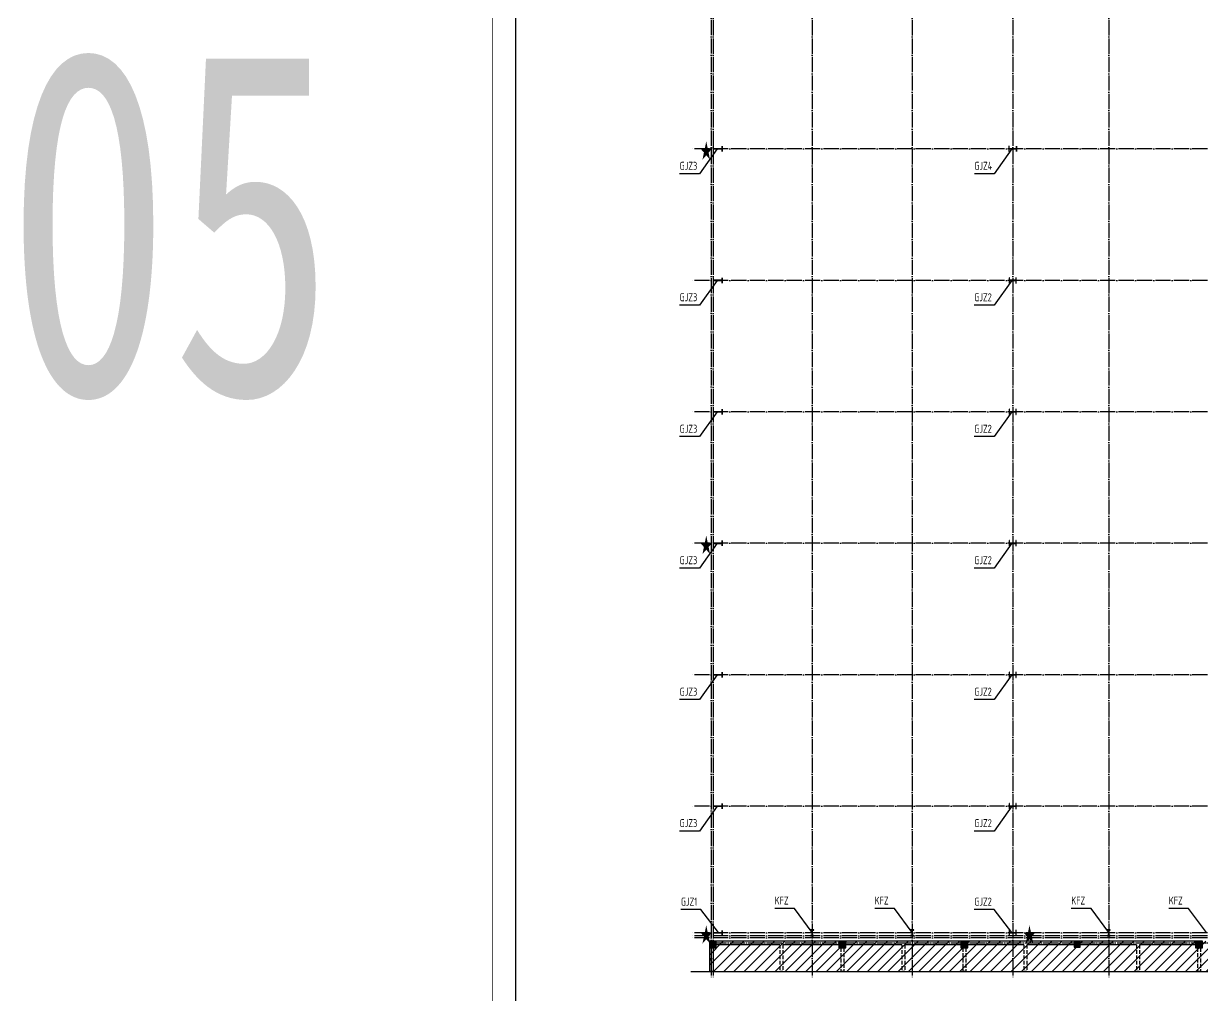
# Model space of a CAD drawing. Extents: x 447413 to 2975780, y -1432727 to 1301644.
# Drawn here: x 2222962 to 2300311, y 95213 to 159007 of the extents above; entities that cross this region are included whole.
import ezdxf
from ezdxf.enums import TextEntityAlignment as Align

# ---------------------------------------------------------------- set-up
doc = ezdxf.new("R2010")
doc.units = 0
doc.header["$LTSCALE"] = 1000
doc.header["$MEASUREMENT"] = 0
doc.linetypes.add('DASH', pattern=[0.35, 0.25, -0.1])
doc.linetypes.add('DOTE', pattern=[2.42, 2, -0.2, 0.02, -0.2])
for name, color, linetype in [('3T_WOOD', 21, 'Continuous'), ('COLUMN', 9, 'Continuous'), ('DIM_SYMB', 3, 'Continuous'), ('DOTE', 1, 'Continuous'), ('PUB_HATCH', 8, 'Continuous'), ('图框', 253, 'Continuous'), ('图纸编号', 6, 'Continuous'), ('文字', 3, 'Continuous'), ('柱子', 3, 'Continuous'), ('沉降点', 1, 'Continuous')]:
    doc.layers.add(name, color=color, linetype=linetype)
doc.layers.add('WALL', color=140, linetype='Continuous', lineweight=25)
doc.styles.add('宋体', font='', dxfattribs={"height": 35})
doc.styles.add('标注', font='tssdeng.shx', dxfattribs={"width": 0.8, "bigfont": 'tssdchn.shx'})
doc.styles.add('样式 1', font='Tssdeng.shx', dxfattribs={"width": 0.7, "bigfont": 'hztxt.shx'})
doc.styles.get('宋体').set_extended_font_data('SimSun')

# ---------------------------------------------------------------- blocks, each defined once
blk = doc.blocks.new('A$C6B0021A6')
at = {"layer": '图框', "color": 2, "const_width": 40, "elevation": -84000}
blk.add_lwpolyline([(20, 84120), (118920, 84120), (118920, 20), (20, 20)], close=True, dxfattribs=at)
at = {"layer": '图框', "color": 153, "const_width": 58, "elevation": -84000}
blk.add_lwpolyline([(111420, 1020), (2520, 1020), (2520, 83120), (111420, 83120)], close=True, dxfattribs=at)
blk = doc.blocks.new('_FZH')
blk.add_lwpolyline([(-0.5, -0.5), (0.5, -0.5), (0.5, 0.5), (-0.5, 0.5)], close=True)
at = {"layer": 'PUB_HATCH'}
blk.add_solid([(-0.5, -0.5), (0.5, -0.5), (-0.5, 0.5), (0.5, 0.5)], dxfattribs=at)

msp = doc.modelspace()

# ---------------------------------------------------------------- hatches: boundary and pattern name
at = {"layer": 'PUB_HATCH'}
h = msp.add_hatch(dxfattribs=at)
h.set_pattern_fill('ANSI31', color=256, scale=300, style=0)
h.set_pattern_definition([(45, (2031895.8, 165553.3), (-336.7596, 336.7596), [])])
h.paths.add_polyline_path([(2363985.8, 98770.4), (2267966.1, 98770.4), (2267966.1, 96802.1), (2363985.8, 96802.1)])

# ---------------------------------------------------------------- linework, layer by layer
at = {"layer": '3T_WOOD', "linetype": 'DASH'}
for p, q in [((2272586.1, 98540.4, 126000), (2272586.1, 96775.5, 126000)), ((2272786.1, 98540.4, 126000), (2272786.1, 96775.5, 126000)), ((2276586.1, 98330.4, 126000), (2276586.1, 96775.5, 126000)), ((2276786.1, 98330.4, 126000), (2276786.1, 96775.5, 126000)), ((2280586.1, 98540.4, 126000), (2280586.1, 96775.5, 126000)), ((2280786.1, 98540.4, 126000), (2280786.1, 96775.5, 126000)), ((2284586.1, 98330.4, 126000), (2284586.1, 96775.5, 126000)), ((2284786.1, 98330.4, 126000), (2284786.1, 96775.5, 126000)), ((2288586.1, 98540.4, 126000), (2288586.1, 96775.5, 126000)), ((2288786.1, 98540.4, 126000), (2288786.1, 96775.5, 126000)), ((2295986.1, 98540.4, 126000), (2295986.1, 96775.5, 126000)), ((2296186.1, 98540.4, 126000), (2296186.1, 96775.5, 126000)), ((2299986.1, 98330.4, 126000), (2299986.1, 96775.5, 126000)), ((2300186.1, 98330.4, 126000), (2300186.1, 96775.5, 126000)), ((2272786.1, 96775.5, 126000), (2272586.1, 96775.5, 126000)), ((2276786.1, 96775.5, 126000), (2276586.1, 96775.5, 126000)), ((2280786.1, 96775.5, 126000), (2280586.1, 96775.5, 126000)), ((2284786.1, 96775.5, 126000), (2284586.1, 96775.5, 126000)), ((2288786.1, 96775.5, 126000), (2288586.1, 96775.5, 126000)), ((2296186.1, 96775.5, 126000), (2295986.1, 96775.5, 126000)), ((2300186.1, 96775.5, 126000), (2299986.1, 96775.5, 126000))]:
    msp.add_line(p, q, dxfattribs=at)
at = {"layer": 'DIM_SYMB', "elevation": 126000}
msp.add_lwpolyline([(2266739.9, 96775.5), (2316459.1, 96775.5), (2316573.7, 97090.5), (2316684.8, 96460.5), (2316796.6, 96775.5), (2366515.7, 96775.5)], dxfattribs=at)
at = {"layer": 'DOTE', "color": 8, "linetype": 'DOTE', "ltscale": 0.5}
for p, q in [((2268086.1, 217321.2, 126000), (2268086.1, 96333.9, 126000)), ((2287865.8, 217321.2, 126000), (2287865.8, 96333.9, 126000)), ((2367195, 142150.4, 126000), (2266776.3, 142150.4, 126000)), ((2367195, 133520.4, 126000), (2266776.3, 133520.4, 126000)), ((2367195, 124890.4, 126000), (2266776.3, 124890.4, 126000)), ((2367195, 116260.4, 126000), (2266776.3, 116260.4, 126000)), ((2367195, 107630.4, 126000), (2266776.3, 107630.4, 126000)), ((2367195, 99320.4, 126000), (2266776.3, 99320.4, 126000)), ((2367195, 99000.4, 126000), (2266776.3, 99000.4, 126000)), ((2268086.1, 98650.5, 126000), (2268086.1, 96802.1, 126000))]:
    msp.add_line(p, q, dxfattribs=at)
at = {"layer": 'DOTE', "linetype": 'DOTE', "ltscale": 0.5}
for p, q in [((2367195, 150780, 126000), (2266776.3, 150780, 126000)), ((2367195, 99120.4, 126000), (2266776.3, 99120.4, 126000))]:
    msp.add_line(p, q, dxfattribs=at)
at = {"layer": 'DOTE', "linetype": 'DOTE', "ltscale": 0.5, "elevation": 126000}
msp.add_lwpolyline([(2268206.1, 217313.7), (2268206.1, 96327.8)], dxfattribs=at)
at = {"layer": 'DOTE', "color": 8, "linetype": 'DOTE', "ltscale": 0.5, "elevation": 126000}
for points in [[(2274706.1, 217313.7), (2274706.1, 96327.8)], [(2281266.1, 217313.7), (2281266.1, 96327.8)], [(2294166.1, 217313.7), (2294166.1, 96327.8)], [(2268086.1, 98660.5), (2366515.7, 98660.5)]]:
    msp.add_lwpolyline(points, dxfattribs=at)
at = {"layer": 'WALL'}
for p, q in [((2267966.1, 98330.4, 126000), (2267966.1, 96775.5, 126000)), ((2268206.1, 98330.4, 126000), (2268206.1, 96775.5, 126000)), ((2272686.1, 98780.4, 126000), (2268416.1, 98780.4, 126000)), ((2272586.1, 98540.4, 126000), (2268416.1, 98540.4, 126000)), ((2276461.1, 98780.4, 126000), (2272686.1, 98780.4, 126000)), ((2276461.1, 98540.4, 126000), (2272786.1, 98540.4, 126000)), ((2280686.1, 98780.4, 126000), (2276911.1, 98780.4, 126000)), ((2280586.1, 98540.4, 126000), (2276911.1, 98540.4, 126000)), ((2284461.1, 98780.4, 126000), (2280686.1, 98780.4, 126000)), ((2284461.1, 98540.4, 126000), (2280786.1, 98540.4, 126000)), ((2288686.1, 98780.4, 126000), (2284911.1, 98780.4, 126000)), ((2288586.1, 98540.4, 126000), (2284911.1, 98540.4, 126000)), ((2291886, 98780.4, 126000), (2288686.1, 98780.4, 126000)), ((2291886, 98540.4, 126000), (2288786.1, 98540.4, 126000)), ((2296086.1, 98780.4, 126000), (2292286, 98780.4, 126000)), ((2295986.1, 98540.4, 126000), (2292286, 98540.4, 126000)), ((2299861.1, 98780.4, 126000), (2296086.1, 98780.4, 126000)), ((2299861.1, 98540.4, 126000), (2296186.1, 98540.4, 126000)), ((2268206.1, 96775.5, 126000), (2267966.1, 96775.5, 126000))]:
    msp.add_line(p, q, dxfattribs=at)
at = {"layer": '文字', "elevation": 126000}
for points in [[(2268474.3, 150780), (2267308.2, 149150.4), (2266009.1, 149150.4)], [(2287811.3, 150780), (2286645.2, 149150.4), (2285346.1, 149150.4)], [(2268474.3, 142150.4), (2267308.2, 140520.8), (2266009.1, 140520.8)], [(2287807.7, 142150.4), (2286641.5, 140520.8), (2285342.4, 140520.8)], [(2268474.3, 133520.4), (2267308.2, 131890.8), (2266009.1, 131890.8)], [(2287807.7, 133520.4), (2286641.5, 131890.8), (2285342.4, 131890.8)], [(2268474.3, 124890.4), (2267308.2, 123260.8), (2266009.1, 123260.8)], [(2287807.7, 124890.4), (2286641.5, 123260.8), (2285342.4, 123260.8)], [(2268474.3, 116260.4), (2267308.2, 114630.8), (2266009.1, 114630.8)], [(2287807.7, 116260.4), (2286641.5, 114630.8), (2285342.4, 114630.8)], [(2268474.3, 107630.4), (2267308.2, 106000.8), (2266009.1, 106000.8)], [(2287807.7, 107630.4), (2286641.5, 106000.8), (2285342.4, 106000.8)], [(2268558.1, 99342.4), (2267392, 100849.8), (2266092.9, 100849.8)], [(2274712.6, 99342.4), (2273546.4, 100921.7), (2272247.3, 100921.7)], [(2281272.6, 99342.4), (2280106.4, 100921.7), (2278807.3, 100921.7)], [(2287807.7, 99342.4), (2286641.5, 100849.8), (2285342.4, 100849.8)], [(2294172.6, 99342.4), (2293006.4, 100921.7), (2291707.3, 100921.7)], [(2300572.6, 99342.4), (2299406.4, 100921.7), (2298107.3, 100921.7)]]:
    msp.add_lwpolyline(points, dxfattribs=at)
at = {"layer": '柱子', "color": 6, "ltscale": 100, "elevation": 126000}
for points in [[(2268792.1, 150784), (2268220.1, 150784), (2268220.1, 150955), (2268206.1, 150955), (2268206.1, 150605), (2268220.1, 150605), (2268220.1, 150776), (2268792.1, 150776), (2268792.1, 150605), (2268806.1, 150605), (2268806.1, 150955), (2268792.1, 150955)], [(2288101.8, 150784), (2287629.8, 150784), (2287629.8, 150955), (2287615.8, 150955), (2287615.8, 150605), (2287629.8, 150605), (2287629.8, 150776), (2288101.8, 150776), (2288101.8, 150605), (2288115.8, 150605), (2288115.8, 150955), (2288101.8, 150955)], [(2268792.1, 142154.4), (2268220.1, 142154.4), (2268220.1, 142325.4), (2268206.1, 142325.4), (2268206.1, 141975.4), (2268220.1, 141975.4), (2268220.1, 142146.4), (2268792.1, 142146.4), (2268792.1, 141975.4), (2268806.1, 141975.4), (2268806.1, 142325.4), (2268792.1, 142325.4)], [(2288076.8, 142154.4), (2287654.8, 142154.4), (2287654.8, 142325.4), (2287640.8, 142325.4), (2287640.8, 141975.4), (2287654.8, 141975.4), (2287654.8, 142146.4), (2288076.8, 142146.4), (2288076.8, 141975.4), (2288090.8, 141975.4), (2288090.8, 142325.4), (2288076.8, 142325.4)], [(2268792.1, 133524.4), (2268220.1, 133524.4), (2268220.1, 133695.4), (2268206.1, 133695.4), (2268206.1, 133345.4), (2268220.1, 133345.4), (2268220.1, 133516.4), (2268792.1, 133516.4), (2268792.1, 133345.4), (2268806.1, 133345.4), (2268806.1, 133695.4), (2268792.1, 133695.4)], [(2288076.8, 133524.4), (2287654.8, 133524.4), (2287654.8, 133695.4), (2287640.8, 133695.4), (2287640.8, 133345.4), (2287654.8, 133345.4), (2287654.8, 133516.4), (2288076.8, 133516.4), (2288076.8, 133345.4), (2288090.8, 133345.4), (2288090.8, 133695.4), (2288076.8, 133695.4)], [(2268792.1, 124894.4), (2268220.1, 124894.4), (2268220.1, 125065.4), (2268206.1, 125065.4), (2268206.1, 124715.4), (2268220.1, 124715.4), (2268220.1, 124886.4), (2268792.1, 124886.4), (2268792.1, 124715.4), (2268806.1, 124715.4), (2268806.1, 125065.4), (2268792.1, 125065.4)], [(2288076.8, 124894.4), (2287654.8, 124894.4), (2287654.8, 125065.4), (2287640.8, 125065.4), (2287640.8, 124715.4), (2287654.8, 124715.4), (2287654.8, 124886.4), (2288076.8, 124886.4), (2288076.8, 124715.4), (2288090.8, 124715.4), (2288090.8, 125065.4), (2288076.8, 125065.4)], [(2268792.1, 116264.4), (2268220.1, 116264.4), (2268220.1, 116435.4), (2268206.1, 116435.4), (2268206.1, 116085.4), (2268220.1, 116085.4), (2268220.1, 116256.4), (2268792.1, 116256.4), (2268792.1, 116085.4), (2268806.1, 116085.4), (2268806.1, 116435.4), (2268792.1, 116435.4)], [(2288076.8, 116264.4), (2287654.8, 116264.4), (2287654.8, 116435.4), (2287640.8, 116435.4), (2287640.8, 116085.4), (2287654.8, 116085.4), (2287654.8, 116256.4), (2288076.8, 116256.4), (2288076.8, 116085.4), (2288090.8, 116085.4), (2288090.8, 116435.4), (2288076.8, 116435.4)], [(2268792.1, 107634.4), (2268220.1, 107634.4), (2268220.1, 107805.4), (2268206.1, 107805.4), (2268206.1, 107455.4), (2268220.1, 107455.4), (2268220.1, 107626.4), (2268792.1, 107626.4), (2268792.1, 107455.4), (2268806.1, 107455.4), (2268806.1, 107805.4), (2268792.1, 107805.4)], [(2288076.8, 107634.4), (2287654.8, 107634.4), (2287654.8, 107805.4), (2287640.8, 107805.4), (2287640.8, 107455.4), (2287654.8, 107455.4), (2287654.8, 107626.4), (2288076.8, 107626.4), (2288076.8, 107455.4), (2288090.8, 107455.4), (2288090.8, 107805.4), (2288076.8, 107805.4)], [(2268792.1, 99324.4), (2268220.1, 99324.4), (2268220.1, 99470.4), (2268206.1, 99470.4), (2268206.1, 99170.4), (2268220.1, 99170.4), (2268220.1, 99316.4), (2268792.1, 99316.4), (2268792.1, 99170.4), (2268806.1, 99170.4), (2268806.1, 99470.4), (2268792.1, 99470.4)], [(2288076.8, 99324.4), (2287654.8, 99324.4), (2287654.8, 99495.4), (2287640.8, 99495.4), (2287640.8, 99145.4), (2287654.8, 99145.4), (2287654.8, 99316.4), (2288076.8, 99316.4), (2288076.8, 99145.4), (2288090.8, 99145.4), (2288090.8, 99495.4), (2288076.8, 99495.4)]]:
    msp.add_lwpolyline(points, close=True, dxfattribs=at)
for points in [[(2274806.1, 99499.4), (2274806.1, 99520.4), (2274606.1, 99520.4), (2274606.1, 99499.4), (2274686.6, 99499.4, -0.4142136), (2274699.6, 99486.4), (2274699.6, 99154.4, -0.4142136), (2274686.6, 99141.4), (2274606.1, 99141.4), (2274606.1, 99120.4), (2274806.1, 99120.4), (2274806.1, 99141.4), (2274725.6, 99141.4, -0.4142136), (2274712.6, 99154.4), (2274712.6, 99486.4, -0.4142136), (2274725.6, 99499.4)], [(2281366.1, 99499.4), (2281366.1, 99520.4), (2281166.1, 99520.4), (2281166.1, 99499.4), (2281246.6, 99499.4, -0.4142136), (2281259.6, 99486.4), (2281259.6, 99154.4, -0.4142136), (2281246.6, 99141.4), (2281166.1, 99141.4), (2281166.1, 99120.4), (2281366.1, 99120.4), (2281366.1, 99141.4), (2281285.6, 99141.4, -0.4142136), (2281272.6, 99154.4), (2281272.6, 99486.4, -0.4142136), (2281285.6, 99499.4)], [(2294266.1, 99499.4), (2294266.1, 99520.4), (2294066.1, 99520.4), (2294066.1, 99499.4), (2294146.6, 99499.4, -0.4142136), (2294159.6, 99486.4), (2294159.6, 99154.4, -0.4142136), (2294146.6, 99141.4), (2294066.1, 99141.4), (2294066.1, 99120.4), (2294266.1, 99120.4), (2294266.1, 99141.4), (2294185.6, 99141.4, -0.4142136), (2294172.6, 99154.4), (2294172.6, 99486.4, -0.4142136), (2294185.6, 99499.4)]]:
    msp.add_lwpolyline(points, format="xyb", close=True, dxfattribs=at)

# ---------------------------------------------------------------- block references
at = {"xscale": 1.5, "yscale": 1.5, "zscale": 1.5, "rotation": 270}
msp.add_blockref('A$C6B0021A6', (2253712, 230330.5, 126000), dxfattribs=at)
at = {"layer": 'COLUMN'}
for p, xscale, yscale, zscale, rotation in [((2268191.1, 98555.4, 126000), 450, 450, 450, 90), ((2276686.1, 98555.4, 126000), 450, 450, 450, 90), ((2284686.1, 98555.4, 126000), 450, 450, 450, 90), ((2292086, 98580.4, 126000), 400, 400, 400, 270), ((2300086.1, 98555.4, 126000), 450, 450, 450, 90)]:
    msp.add_blockref('_FZH', p, dxfattribs=dict(at, xscale=xscale, yscale=yscale, zscale=zscale, rotation=rotation))

# ---------------------------------------------------------------- texts
at = {"layer": '图纸编号', "color": 6, "style": '宋体', "width": 0.7}
msp.add_text('05', height=22683.54, dxfattribs=at).set_placement((2221817.1, 134668.6, 126000))
at = {"layer": '文字', "linetype": 'Continuous', "style": '样式 1', "width": 0.7}
for s, p in [('GJZ3', (2266009.1, 149250.4, 126000)), ('GJZ4', (2285346.1, 149250.4, 126000)), ('GJZ3', (2266009.1, 140620.8, 126000)), ('GJZ2', (2285342.4, 140620.8, 126000)), ('GJZ3', (2266009.1, 131990.8, 126000)), ('GJZ2', (2285342.4, 131990.8, 126000)), ('GJZ3', (2266009.1, 123360.8, 126000)), ('GJZ2', (2285342.4, 123360.8, 126000)), ('GJZ3', (2266009.1, 114730.8, 126000)), ('GJZ2', (2285342.4, 114730.8, 126000)), ('GJZ3', (2266009.1, 106100.8, 126000)), ('GJZ2', (2285342.4, 106100.8, 126000)), ('GJZ1', (2266092.9, 100949.8, 126000)), ('KFZ', (2272247.3, 101021.7, 126000)), ('KFZ', (2278807.3, 101021.7, 126000)), ('GJZ2', (2285342.4, 100949.8, 126000)), ('KFZ', (2291707.3, 101021.7, 126000)), ('KFZ', (2298107.3, 101021.7, 126000))]:
    msp.add_text(s, height=525, dxfattribs=at).set_placement(p, align=Align.BOTTOM_LEFT)
at = {"layer": '沉降点', "style": '标注', "width": 0.8}
for p in [(2267328.4, 150055.9), (2267328.4, 124166.3), (2267328.4, 98596.3), (2288536, 98596.3)]:
    msp.add_text('★', height=1125, dxfattribs=at).set_placement(p)

doc.saveas('drawing.dxf')
